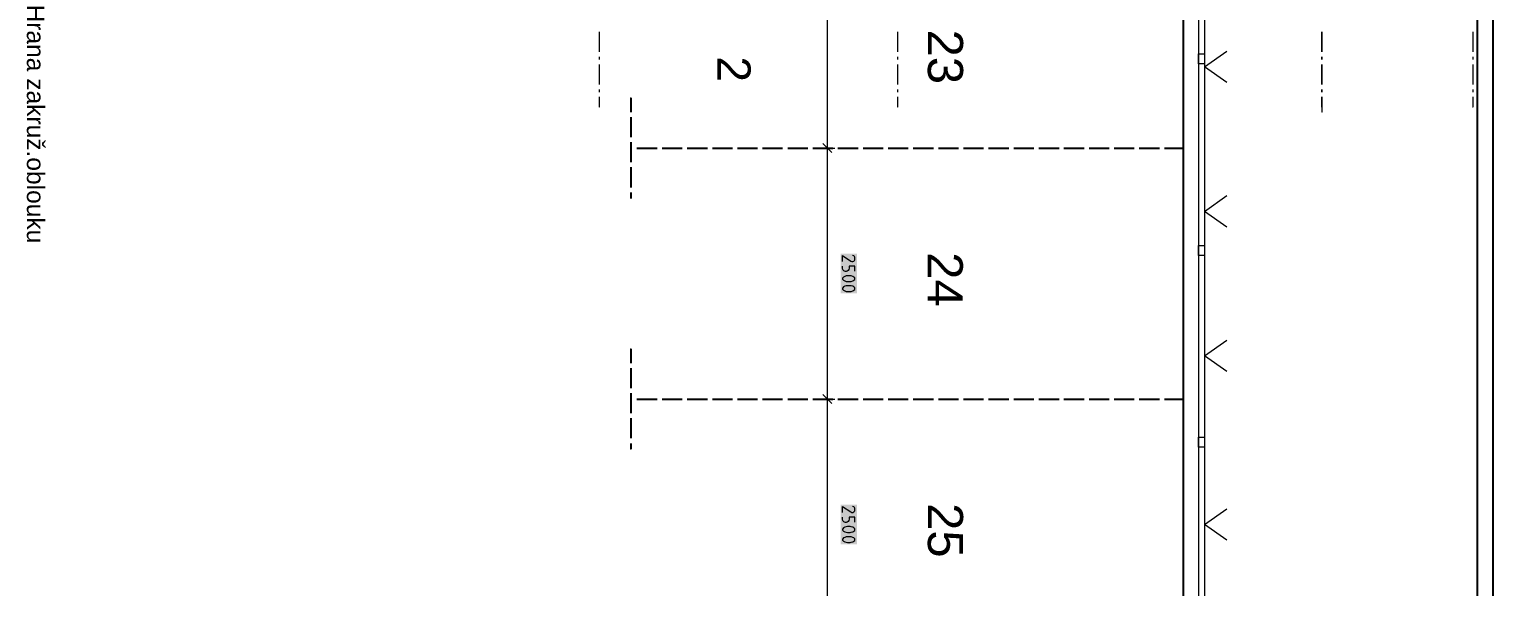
# Model space of a CAD drawing. Header units: millimetres. Extents: x 0 to 594, y 0 to 420.
# Drawn here: x 354.6 to 469.3, y 94.7 to 139.2 of the extents above; entities that cross this region are included whole.
import ezdxf

# ---------------------------------------------------------------- set-up
doc = ezdxf.new("R2010")
doc.units = ezdxf.units.MM
doc.header["$LTSCALE"] = 8
for name, color, linetype in [('PDF_CTU', 7, 'Continuous'), ('PDF_Koty delkove', 7, 'Continuous'), ('PDF_Obecne 0.15', 7, 'Continuous'), ('PDF_Osy hlavni', 7, 'Continuous'), ('PDF_Text', 7, 'Continuous'), ('PDF_Zamecnicke vyrobky', 7, 'Continuous')]:
    doc.layers.add(name, color=color, linetype=linetype)
doc.styles.add('PDF Arial', font='arial.ttf')

msp = doc.modelspace()

# ---------------------------------------------------------------- linework, layer by layer
at = {"layer": 'PDF_CTU', "lineweight": 25}
for points in [[(445.02, 152.29), (445.02, 94.74)], [(468.09, 94.74), (468.09, 152.29)], [(469.27, 152.29), (469.27, 94.74)], [(401.71, 133.79), (401.71, 132.68)], [(401.71, 132.28), (401.71, 130.71)], [(401.71, 130.32), (401.71, 128.74)], [(401.71, 129.85), (401.81, 129.85)], [(402.2, 129.85), (403.78, 129.85)], [(404.17, 129.85), (405.75, 129.85)], [(406.14, 129.85), (407.72, 129.85)], [(408.11, 129.85), (409.68, 129.85)], [(410.08, 129.85), (411.65, 129.85)], [(412.05, 129.85), (413.62, 129.85)], [(414.02, 129.85), (415.59, 129.85)], [(415.98, 129.85), (417.56, 129.85)], [(417.95, 129.85), (419.53, 129.85)], [(419.92, 129.85), (421.5, 129.85)], [(421.89, 129.85), (423.46, 129.85)], [(423.86, 129.85), (425.43, 129.85)], [(425.83, 129.85), (427.4, 129.85)], [(427.8, 129.85), (429.37, 129.85)], [(429.76, 129.85), (431.34, 129.85)], [(431.73, 129.85), (433.31, 129.85)], [(433.7, 129.85), (435.28, 129.85)], [(435.67, 129.85), (437.24, 129.85)], [(437.64, 129.85), (439.21, 129.85)], [(439.61, 129.85), (441.18, 129.85)], [(441.57, 129.85), (443.15, 129.85)], [(443.54, 129.85), (445.02, 129.85)], [(401.71, 128.35), (401.71, 126.77)], [(401.71, 126.38), (401.71, 125.91)], [(401.71, 114.1), (401.71, 112.99)], [(401.71, 112.6), (401.71, 111.02)], [(401.71, 110.63), (401.71, 109.06)], [(401.71, 110.17), (401.81, 110.17)], [(402.2, 110.17), (403.78, 110.17)], [(404.17, 110.17), (405.75, 110.17)], [(406.14, 110.17), (407.72, 110.17)], [(408.11, 110.17), (409.68, 110.17)], [(410.08, 110.17), (411.65, 110.17)], [(412.05, 110.17), (413.62, 110.17)], [(414.02, 110.17), (415.59, 110.17)], [(415.98, 110.17), (417.56, 110.17)], [(417.95, 110.17), (419.53, 110.17)], [(419.92, 110.17), (421.5, 110.17)], [(421.89, 110.17), (423.46, 110.17)], [(423.86, 110.17), (425.43, 110.17)], [(425.83, 110.17), (427.4, 110.17)], [(427.8, 110.17), (429.37, 110.17)], [(429.76, 110.17), (431.34, 110.17)], [(431.73, 110.17), (433.31, 110.17)], [(433.7, 110.17), (435.28, 110.17)], [(435.67, 110.17), (437.24, 110.17)], [(437.64, 110.17), (439.21, 110.17)], [(439.61, 110.17), (441.18, 110.17)], [(441.57, 110.17), (443.15, 110.17)], [(443.54, 110.17), (445.02, 110.17)], [(401.71, 108.66), (401.71, 107.09)], [(401.71, 106.69), (401.71, 106.23)]]:
    msp.add_lwpolyline(points, dxfattribs=at)
at = {"layer": 'PDF_CTU', "lineweight": 25, "transparency": 33554559}
for points in [[(401.71, 133.84), (401.76, 133.79), (401.66, 133.79), (401.71, 133.74)], [(401.66, 129.85), (401.71, 129.9), (401.71, 129.8), (401.76, 129.85)], [(444.97, 129.85), (445.02, 129.9), (445.02, 129.8), (445.07, 129.85)], [(401.71, 125.96), (401.76, 125.91), (401.66, 125.91), (401.71, 125.86)], [(401.71, 114.15), (401.76, 114.1), (401.66, 114.1), (401.71, 114.05)], [(401.66, 110.17), (401.71, 110.21), (401.71, 110.12), (401.76, 110.17)], [(444.97, 110.17), (445.02, 110.21), (445.02, 110.12), (445.07, 110.17)], [(401.71, 106.28), (401.76, 106.23), (401.66, 106.23), (401.71, 106.18)]]:
    msp.add_solid(points, dxfattribs=at)
at = {"layer": 'PDF_Koty delkove', "lineweight": 18}
for points in [[(417.13, 94.74), (417.13, 110.17), (417.13, 129.85), (417.13, 143.73), (417.13, 152.29), (417.13, 152.88)], [(416.54, 129.85), (417.13, 129.85), (417.72, 129.85)], [(416.77, 130.2), (417.48, 129.5)], [(417.13, 129.85), (417.13, 129.85)], [(418.31, 120.96), (418.31, 121.42), (418.97, 120.99), (419.03, 120.96), (419.13, 120.96), (419.2, 120.99), (419.24, 121.04), (419.28, 121.09), (419.29, 121.16), (419.29, 121.22), (419.28, 121.29), (419.24, 121.34), (419.2, 121.39), (419.1, 121.42)], [(419.29, 120.2), (419.29, 120.6), (418.84, 120.6), (418.84, 120.43), (418.8, 120.32), (418.75, 120.25), (418.67, 120.19), (418.61, 120.17), (418.54, 120.17), (418.47, 120.19), (418.41, 120.22), (418.36, 120.27), (418.33, 120.34), (418.31, 120.43), (418.31, 120.6)], [(418.7, 119.38), (418.9, 119.38), (419, 119.4), (419.11, 119.43), (419.21, 119.48), (419.28, 119.55), (419.29, 119.58), (419.29, 119.65), (419.28, 119.68), (419.21, 119.74), (419.11, 119.79), (419, 119.83), (418.9, 119.84), (418.7, 119.84), (418.61, 119.83), (418.49, 119.79), (418.39, 119.74), (418.33, 119.68), (418.31, 119.65), (418.31, 119.58), (418.33, 119.55), (418.39, 119.48), (418.49, 119.43), (418.61, 119.4), (418.7, 119.38)], [(416.54, 110.17), (417.13, 110.17), (417.72, 110.17)], [(416.77, 110.52), (417.48, 109.81)], [(417.13, 110.17), (417.13, 110.17)], [(418.31, 101.27), (418.31, 101.73), (418.97, 101.31), (419.03, 101.27), (419.13, 101.27), (419.2, 101.31), (419.24, 101.36), (419.28, 101.4), (419.29, 101.47), (419.29, 101.54), (419.28, 101.6), (419.24, 101.65), (419.2, 101.7), (419.1, 101.73)], [(418.41, 100.54), (418.36, 100.59), (418.33, 100.65), (418.31, 100.75), (418.31, 100.91)], [(419.29, 100.52), (419.29, 100.91), (418.84, 100.91), (418.84, 100.75), (418.8, 100.63), (418.75, 100.57), (418.67, 100.5), (418.61, 100.49), (418.54, 100.49), (418.47, 100.5), (418.41, 100.54)], [(418.7, 98.91), (418.9, 98.91), (419, 98.93), (419.11, 98.96), (419.21, 99.01), (419.28, 99.08), (419.29, 99.11), (419.29, 99.17), (419.28, 99.21), (419.21, 99.27), (419.11, 99.32), (419, 99.35), (418.9, 99.37), (418.7, 99.37), (418.61, 99.35), (418.49, 99.32), (418.39, 99.27), (418.33, 99.21), (418.31, 99.17), (418.31, 99.11), (418.33, 99.08), (418.39, 99.01), (418.49, 98.96)], [(418.49, 98.96), (418.61, 98.93), (418.7, 98.91)]]:
    msp.add_lwpolyline(points, dxfattribs=at)
for points in [[(418.7, 118.6), (418.9, 118.6), (419, 118.61), (419.11, 118.65), (419.21, 118.7), (419.28, 118.76), (419.29, 118.79), (419.29, 118.86), (419.28, 118.89), (419.21, 118.96), (419.11, 119.01), (419, 119.04), (418.9, 119.06), (418.7, 119.06), (418.61, 119.04), (418.49, 119.01), (418.39, 118.96), (418.33, 118.89), (418.31, 118.86), (418.31, 118.79), (418.33, 118.76), (418.39, 118.7), (418.49, 118.65), (418.61, 118.61)], [(418.7, 99.7), (418.9, 99.7), (419, 99.72), (419.11, 99.75), (419.21, 99.8), (419.28, 99.86), (419.29, 99.9), (419.29, 99.96), (419.28, 99.99), (419.21, 100.06), (419.11, 100.11), (419, 100.14), (418.9, 100.16), (418.7, 100.16), (418.61, 100.14), (418.49, 100.11), (418.39, 100.06), (418.33, 99.99), (418.31, 99.96), (418.31, 99.9), (418.33, 99.86), (418.39, 99.8), (418.49, 99.75), (418.61, 99.72)]]:
    msp.add_lwpolyline(points, close=True, dxfattribs=at)
at = {"layer": 'PDF_Koty delkove', "color": 7, "lineweight": 25, "true_color": 0xffffff, "transparency": 33554559}
for points in [[(418.16, 121.57), (418.16, 118.45), (419.44, 121.57), (419.44, 118.45)], [(418.16, 101.88), (418.16, 98.76), (419.44, 101.88), (419.44, 98.76)]]:
    msp.add_solid(points, dxfattribs=at)
at = {"layer": 'PDF_Obecne 0.15', "lineweight": 9}
msp.add_lwpolyline([(446.2, 152.29), (446.2, 94.74)], dxfattribs=at)
at = {"layer": 'PDF_Osy hlavni', "lineweight": 18}
for points in [[(399.23, 138.98), (399.23, 137.4)], [(422.62, 138.98), (422.62, 137.4)], [(455.89, 137.4), (455.89, 138.98), (455.89, 137.4)], [(467.7, 138.98), (467.7, 137.4)], [(399.23, 137.01), (399.23, 136.81)], [(422.62, 137.01), (422.62, 136.81)], [(455.89, 136.81), (455.89, 137.01), (455.89, 136.81)], [(467.7, 137.01), (467.7, 136.81)], [(399.23, 136.42), (399.23, 134.84)], [(422.62, 136.42), (422.62, 134.84)], [(455.89, 134.84), (455.89, 136.42), (455.89, 134.84)], [(467.7, 136.42), (467.7, 134.84)], [(399.23, 134.45), (399.23, 134.25)], [(422.62, 134.45), (422.62, 134.25)], [(455.89, 134.25), (455.89, 134.45), (455.89, 134.25)], [(467.7, 134.45), (467.7, 134.25)], [(399.23, 133.86), (399.23, 133.05)], [(422.62, 133.86), (422.62, 133.05)], [(455.89, 133.05), (455.89, 133.86), (455.89, 132.66)], [(467.7, 133.86), (467.7, 133.05)]]:
    msp.add_lwpolyline(points, dxfattribs=at)
at = {"layer": 'PDF_Osy hlavni', "lineweight": 18, "transparency": 33554559}
for points in [[(399.23, 133.09), (399.27, 133.05), (399.2, 133.05), (399.23, 133.02)], [(422.62, 133.09), (422.65, 133.05), (422.58, 133.05), (422.62, 133.02)], [(455.89, 133.09), (455.92, 133.05), (455.85, 133.05), (455.89, 133.02)], [(467.7, 133.09), (467.73, 133.05), (467.66, 133.05), (467.7, 133.02)], [(455.89, 132.69), (455.92, 132.66), (455.85, 132.66), (455.89, 132.62)]]:
    msp.add_solid(points, dxfattribs=at)
at = {"layer": 'PDF_Zamecnicke vyrobky', "lineweight": 18}
for points in [[(446.67, 152.29), (446.67, 105.05), (446.67, 94.74)], [(448.43, 135), (446.67, 136.23), (448.43, 137.46)], [(448.43, 123.66), (446.67, 124.89), (448.43, 126.12)], [(448.43, 112.32), (446.67, 113.55), (448.43, 114.78)], [(448.43, 99.09), (446.67, 100.32), (448.43, 101.55)]]:
    msp.add_lwpolyline(points, dxfattribs=at)
for points in [[(446.2, 136.46), (446.2, 137.25), (446.67, 137.25), (446.67, 136.46)], [(446.2, 121.43), (446.2, 122.21), (446.67, 122.21), (446.67, 121.43)], [(446.2, 106.39), (446.2, 107.17), (446.67, 107.17), (446.67, 106.39)]]:
    msp.add_lwpolyline(points, close=True, dxfattribs=at)

# ---------------------------------------------------------------- texts
at = {"layer": 'PDF_Text', "attachment_point": 4, "rotation": 270, "style": 'PDF Arial'}
for s, insert, char_height in [('Hrana zakruž.oblouku', (355.07, 141.11), 1.3782), ('23', (426.36, 139.15), 2.756), ('2', (409.81, 137.05), 2.6), ('24', (426.36, 121.69), 2.756), ('25', (426.36, 102.01), 2.756)]:
    msp.add_mtext(s, dxfattribs=dict(at, insert=insert, char_height=char_height))

doc.saveas('drawing.dxf')
